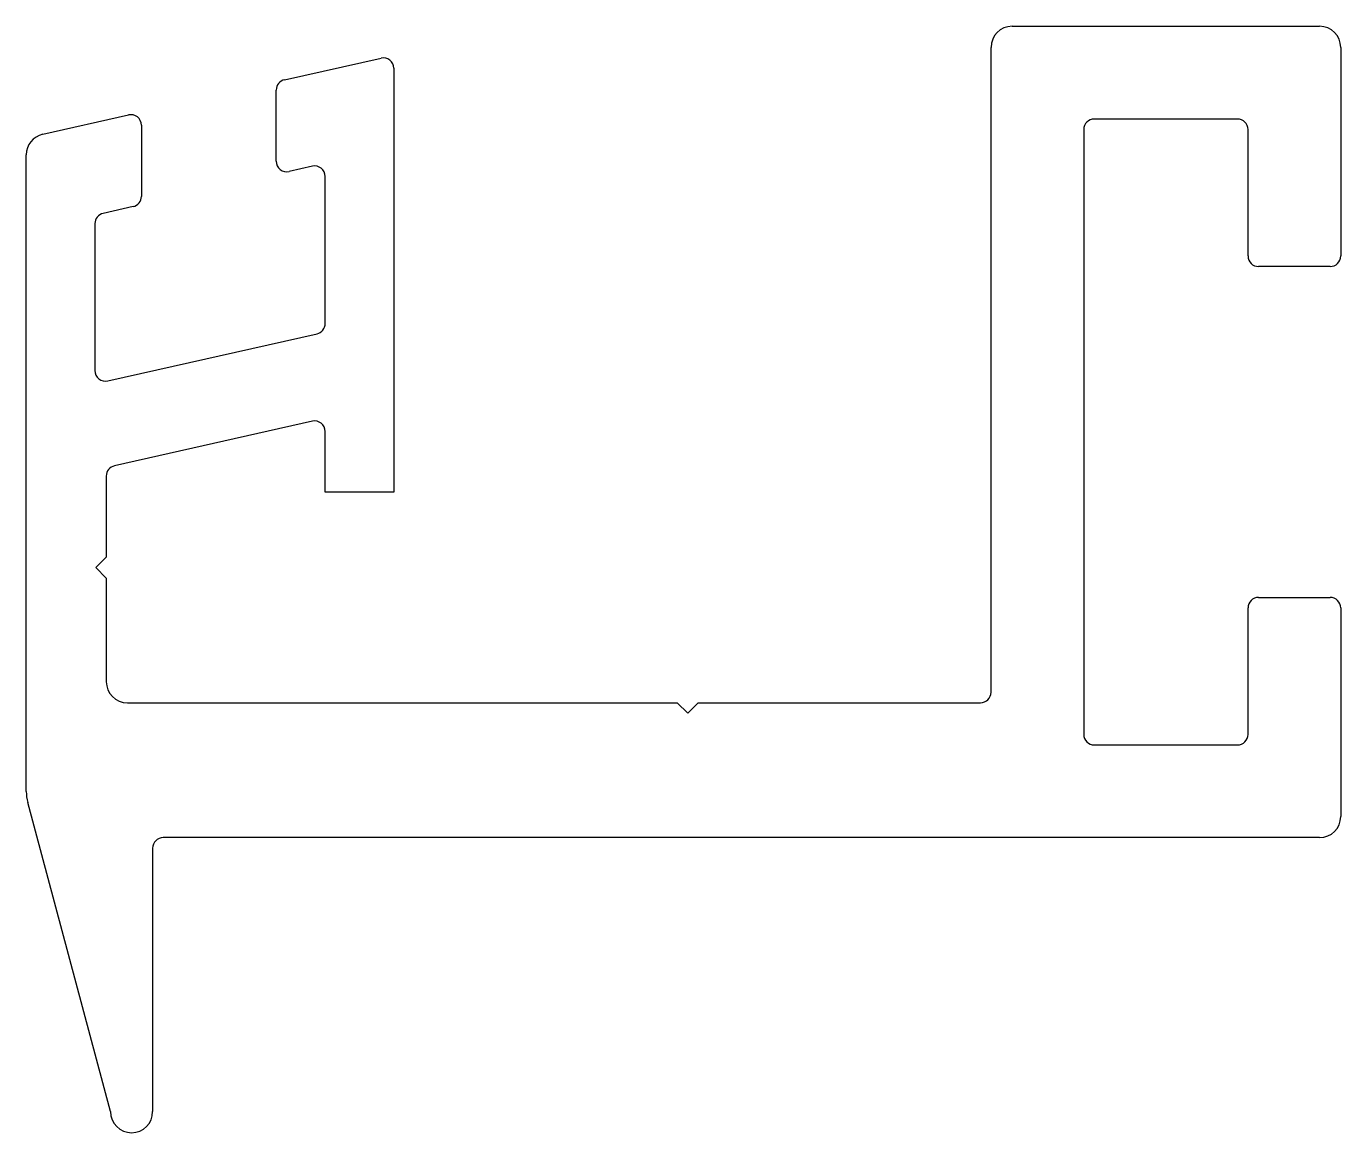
# Model space of a CAD drawing. Extents: x 268.1 to 299.3, y 284.5 to 310.8.
import ezdxf

# ---------------------------------------------------------------- set-up
doc = ezdxf.new("R2010")
doc.units = 0
doc.header["$MEASUREMENT"] = 0
doc.layers.get('0').update_dxf_attribs({"linetype": 'CONTINUOUS'})

msp = doc.modelspace()

# ---------------------------------------------------------------- linework, layer by layer
at = {"linetype": 'CONTINUOUS'}
for p, q in [((291.549, 310.786), (298.849, 310.786)), ((291.049, 294.986), (291.049, 310.286)), ((299.349, 310.286), (299.349, 305.336)), ((274.278, 309.517), (276.57, 310.033)), ((276.875, 309.789), (276.875, 299.733)), ((274.083, 307.585), (274.083, 309.273)), ((268.54, 308.224), (270.576, 308.682)), ((296.899, 308.586), (293.499, 308.586)), ((270.881, 308.439), (270.881, 306.751)), ((293.249, 308.336), (293.249, 293.986)), ((297.149, 305.336), (297.149, 308.336)), ((268.149, 292.631), (268.149, 307.736)), ((274.94, 307.466), (274.388, 307.342)), ((275.245, 303.735), (275.245, 307.222)), ((270.686, 306.507), (269.974, 306.347)), ((269.779, 306.103), (269.779, 302.616)), ((299.099, 305.086), (297.399, 305.086)), ((270.084, 302.372), (275.05, 303.491)), ((274.94, 301.416), (270.244, 300.358)), ((275.245, 299.733), (275.245, 301.172)), ((270.049, 300.114), (270.049, 298.194)), ((276.875, 299.733), (275.245, 299.733)), ((270.049, 298.194), (269.799, 297.944)), ((269.799, 297.944), (270.049, 297.694)), ((270.049, 297.694), (270.049, 295.236)), ((297.399, 297.236), (299.099, 297.236)), ((297.149, 293.986), (297.149, 296.986)), ((299.349, 296.986), (299.349, 292.036)), ((270.549, 294.736), (283.599, 294.736)), ((283.599, 294.736), (283.849, 294.486)), ((283.849, 294.486), (284.099, 294.736)), ((284.099, 294.736), (290.799, 294.736)), ((293.499, 293.736), (296.899, 293.736)), ((270.149, 285.036), (268.184, 292.373)), ((298.849, 291.536), (271.399, 291.536)), ((271.149, 291.286), (271.149, 285.036))]:
    msp.add_line(p, q, dxfattribs=at)
for centre, radius, start, end in [((291.549, 310.286), 0.5, 90, 180), ((298.849, 310.286), 0.5, 0, 90), ((276.625, 309.789), 0.25, 0, 102.7), ((274.333, 309.273), 0.25, 102.7, 180), ((270.631, 308.439), 0.25, 0, 102.7), ((293.499, 308.336), 0.25, 90, 180), ((296.899, 308.336), 0.25, 0, 90), ((268.649, 307.736), 0.5, 102.7, 180), ((274.333, 307.585), 0.25, 180, 282.7), ((274.995, 307.222), 0.25, 0, 102.7), ((270.631, 306.751), 0.25, 282.7, 0), ((270.029, 306.103), 0.25, 102.7, 180), ((297.399, 305.336), 0.25, 180, 270), ((299.099, 305.336), 0.25, 270, 0), ((274.995, 303.735), 0.25, 282.7, 0), ((270.029, 302.616), 0.25, 180, 282.7), ((274.995, 301.172), 0.25, 0, 102.7), ((270.299, 300.114), 0.25, 102.7, 180), ((297.399, 296.986), 0.25, 90, 180), ((299.099, 296.986), 0.25, 0, 90), ((270.549, 295.236), 0.5, 180, 270), ((290.799, 294.986), 0.25, 270, 0), ((293.499, 293.986), 0.25, 180, 270), ((296.899, 293.986), 0.25, 270, 0), ((269.149, 292.631), 1, 180, 195), ((298.849, 292.036), 0.5, 270, 0), ((271.399, 291.286), 0.25, 90, 180), ((270.649, 285.036), 0.5, 180, 0)]:
    msp.add_arc(centre, radius, start, end, dxfattribs=at)

doc.saveas('drawing.dxf')
